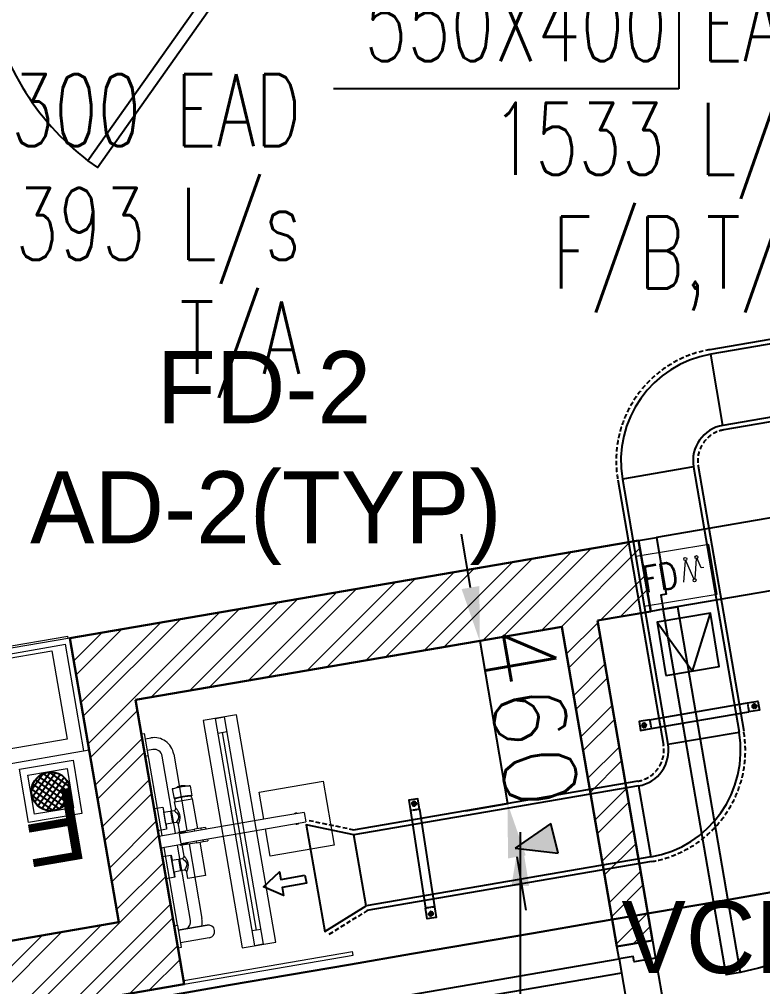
# Model space of a CAD drawing. Header units: millimetres. Extents: x -9226 to 166212, y -13 to 97274.
# Drawn here: x 34336 to 36397, y 21236 to 23919 of the extents above; entities that cross this region are included whole.
import ezdxf
from ezdxf.enums import TextEntityAlignment as Align

# ---------------------------------------------------------------- set-up
doc = ezdxf.new("R2010")
doc.units = ezdxf.units.MM
doc.set_wipeout_variables(frame=1)
for name, pattern in [('01-AT-PLA Floor Plans$0$DASHED', [19.05, 12.7, -6.35]), ('23491-GN-XR-PLOT LIMIT$0$DASHED', [0.75, 0.5, -0.25]), ('HIDDEN', [9.525, 6.35, -3.175])]:
    doc.linetypes.add(name, pattern=pattern)
doc.layers.get('0').update_dxf_attribs({"color": 8})
doc.layers.get('Defpoints').update_dxf_attribs({"color": 8})
for name, color, linetype in [('-FAD', 3, 'Continuous'), ('0-AC TEXT', 7, 'Continuous'), ('1.INS', 8, 'Continuous'), ('1.support 2', 7, 'Continuous'), ('23491-GN-XR-PLOT LIMIT$0$ARCADE', 8, 'Continuous'), ('23491-GN-XR-PLOT LIMIT$0$PODIUM', 8, 'Continuous'), ('23491-GN-XR-PLOT LIMIT$0$RETAIL', 8, 'Continuous'), ('23491-XR-AR-2ND FLOOR PLAN$0$NEC-DR-FIXTURES', 8, 'Continuous'), ('ETA-AC-SUPPORT', 25, 'Continuous'), ('FAD', 3, 'Continuous'), ('LETER LINE', 7, 'Continuous'), ('VCD SHE', 7, 'Continuous')]:
    doc.layers.add(name, color=color, linetype=linetype)
for name, color, linetype, lineweight in [('1.XREF', 8, 'Continuous', 9), ('23491-A-XR-MAIN CORE service rooms$0$Zone-6_30May22$0$TYP$0$2B+G+19+R Typical Floor$0$A-DOOR', 8, 'Continuous', 25), ('23491-XR-AR-2ND FLOOR PLAN$0$23491-XR-AR-TYP-FLOOR$0$A-FIXT-TOIT-PLAN', 8, 'Continuous', 5), ('23491-XR-AR-2ND FLOOR PLAN$0$23491-XR-AR-TYP-FLOOR$0$A-WALL-PATT', 8, 'Continuous', 5), ('23491-XR-AR-2ND FLOOR PLAN$0$23491-XR-AR-TYP-FLOOR$0$TYP$0$2B+G+19+R Typical Floor$0$A-DOOR', 8, 'Continuous', 25), ('23491-XR-AR-2ND FLOOR PLAN$0$23491-XR-AR-TYP-FLOOR$0$Zone-6_30May22$0$TYP$0$2B+G+19+R Typical Floor$0$A-DOOR', 8, 'Continuous', 25), ('23491-XR-AR-2ND FLOOR PLAN$0$A-ANNO-TEXT @ 100', 8, 'Continuous', 25), ('23491-XR-AR-2ND FLOOR PLAN$0$A-FIXT-TOIT-PLAN', 8, 'Continuous', 20), ('23491-XR-AR-2ND FLOOR PLAN$0$A-WALL', 8, 'Continuous', 30), ('23491-XR-AR-2ND FLOOR PLAN$0$A-WALL-CAVI', 8, 'Continuous', 15), ('23491-XR-AR-2ND FLOOR PLAN$0$A-WALL-PATT', 8, 'Continuous', 5), ('23491-XR-AR-2ND FLOOR PLAN$0$Q-SPCQ', 8, 'Continuous', 9), ('A-ANNO-DIMS', 8, 'Continuous', 9), ('HVAC-VOL-SPD-S01-M-01-0400 R-01$0$HVAC-VOL-SPD-S01-M-01-0400 R-01$0$000-VL-M-FD', 20, 'Continuous', 20)]:
    doc.layers.add(name, color=color, linetype=linetype, lineweight=lineweight)
doc.styles.add('23491-XR-AR-2ND FLOOR PLAN$0$SDC-TEXT_5_2', font='arial.ttf')
doc.styles.add('HVAC-VOL-SPD-S01-M-01-0400 R-01$0$HVAC-VOL-SPD-S01-M-01-0400 R-01$0$ROMANS', font='romans.shx', dxfattribs={"width": 0.75})
doc.styles.add('ROMANS', font='isocp.shx', dxfattribs={"width": 0.8})
doc.styles.add('ROMANS100', font='romans.shx', dxfattribs={"width": 0.7, "height": 100})
doc.styles.add('SDC-TEXT-ARB', font='sdc-arb.shx', dxfattribs={"height": 0.5})
doc.styles.get("Standard").update_dxf_attribs({"font": 'romans.shx', "height": 200})
doc.dimstyles.new('ISO-25', dxfattribs={"dimtxt": 200, "dimasz": 150, "dimexe": 1.25, "dimexo": 0.625, "dimgap": 1, "dimtad": 1, "dimtoh": 1, "dimdec": 0, "dimrnd": 5, "dimtxsty": 'Standard', "dimcen": 2.5, "dimclrd": 256, "dimclre": 256, "dimclrt": 7, "dimadec": 0, "dimazin": 0, "dimtfac": 1, "dimtdec": 0, "dimtix": 1, "dimtmove": 2, "dimatfit": 3, "dimfxl": 1, "dimarcsym": 1})
doc.dimstyles.new('JSE', dxfattribs={"dimtxt": 50, "dimasz": 150, "dimexe": 0.18, "dimexo": 0.0625, "dimgap": 50, "dimtad": 0, "dimdec": 0, "dimrnd": 5, "dimzin": 0, "dimdsep": 46, "dimtxsty": 'ROMANS', "dimcen": 0.09, "dimclrd": 7, "dimclre": 7, "dimclrt": 7, "dimadec": 0, "dimazin": 0, "dimtfac": 1, "dimtdec": 0, "dimtofl": 0, "dimtmove": 0, "dimatfit": 3, "dimfxl": 1, "dimtolj": 1, "dimtzin": 0, "dimarcsym": 1})

# ---------------------------------------------------------------- blocks, each defined once
blk = doc.blocks.new('*U535')
at = {"layer": '23491-XR-AR-2ND FLOOR PLAN$0$23491-XR-AR-TYP-FLOOR$0$Zone-6_30May22$0$TYP$0$2B+G+19+R Typical Floor$0$A-DOOR', "color": 8}
for p, q in [((1.065, 0), (0.035, 0)), ((1.05, -0.2), (0.05, -0.2))]:
    blk.add_line(p, q, dxfattribs=at)
blk.add_lwpolyline([(0.075, 0), (0.075, 1.0292), (0.035, 1.0292), (0.035, 0)], close=True, dxfattribs=at)
for points in [[(0.035, 0), (0, 0), (0, -0.2), (0.05, -0.2), (0.05, -0.04), (0.035, -0.04), (0.035, 0)], [(1.065, 0), (1.1, 0), (1.1, -0.2), (1.05, -0.2), (1.05, -0.04), (1.065, -0.04), (1.065, 0)]]:
    blk.add_lwpolyline(points, dxfattribs=at)
blk.add_arc((0.035, 0), 1.03, 0, 87.7744, dxfattribs=at)
blk = doc.blocks.new('*U197')
at = {"color": 8, "ltscale": 0.05}
blk.add_line((200, -145), (200, 145), dxfattribs=at)
at = {"color": 8}
for points in [[(0.1, -910), (200.1, -910), (200.1, 690), (0.1, 690)], [(271, 284), (262, 284), (262, 316), (271, 316), (271, 284)], [(200, -225), (205, -225), (205, -275), (200, -275)], [(205, -245), (214.6, -245), (214.6, -255), (205, -255)]]:
    blk.add_lwpolyline(points, close=True, dxfattribs=at)
for points in [[(263, 316), (263, 374.5)], [(270, 316), (270, 374.5)], [(210, 324.9), (200, 324.9)], [(200, 324.9), (200, 275.1)], [(210, 324.9), (210, 275.1)], [(210, 303.5), (262, 303.5)], [(210, 296.5), (262, 296.5)], [(210, 275.1), (200, 275.1)], [(263, 225.5), (263, 284)], [(270, 225.5), (270, 284)]]:
    blk.add_lwpolyline(points, dxfattribs=at)
blk.add_lwpolyline([(800, -85), (800, 85, 0.414214), (700, 185), (200, 185), (200, -185), (700, -185, 0.414214)], format="xyb", close=True, dxfattribs=at)
blk.add_lwpolyline([(300, -185, -0.414214), (275, -160), (275, 160, -0.414214), (300, 185)], format="xyb", dxfattribs=at)
at = {"color": 8, "ltscale": 0.2}
blk.add_lwpolyline([(750, -85), (750, 85, 0.414214), (700, 135), (375, 135, 0.414214), (350, 110), (350, -110, 0.414214), (375, -135), (700, -135, 0.414214)], format="xyb", close=True, dxfattribs=at)
blk.add_circle((425, 0), 50, dxfattribs=at)
at = {"color": 8}
blk.add_circle((229.7, -250), 15.1, dxfattribs=at)
for centre, start, end in [((266.5, 374.5), 0, 180), ((266.5, 225.5), 180, 0)]:
    blk.add_arc(centre, 3.5, start, end, dxfattribs=at)
blk = doc.blocks.new('*U210')
at = {"layer": '23491-XR-AR-2ND FLOOR PLAN$0$23491-XR-AR-TYP-FLOOR$0$TYP$0$2B+G+19+R Typical Floor$0$A-DOOR', "color": 8}
for p, q in [((0.765, 0), (0.035, 0)), ((0.75, -0.1), (0.05, -0.1))]:
    blk.add_line(p, q, dxfattribs=at)
blk.add_lwpolyline([(0.725, 0), (0.725, 0.7289), (0.765, 0.7289), (0.765, 0)], close=True, dxfattribs=at)
for points in [[(0.035, 0), (0, 0), (0, -0.1), (0.05, -0.1), (0.05, -0.04), (0.035, -0.04), (0.035, 0)], [(0.765, 0), (0.8, 0), (0.8, -0.1), (0.75, -0.1), (0.75, -0.04), (0.765, -0.04), (0.765, 0)]]:
    blk.add_lwpolyline(points, dxfattribs=at)
blk.add_arc((0.765, 0), 0.73, 93.1411, 180, dxfattribs=at)
blk = doc.blocks.new('23491-XR-AR-2ND FLOOR PLAN$0$FHC')
at = {"layer": '23491-XR-AR-2ND FLOOR PLAN$0$A-WALL-PATT', "color": 8}
blk.add_line((45766.1, -732865.5, 0), (45766.1, -733700.5, 0), dxfattribs=at)
at = {"layer": '23491-XR-AR-2ND FLOOR PLAN$0$Q-SPCQ', "color": 8}
for p, q in [((45781.1, -733715.5, 0), (45781.1, -732850.5, 0)), ((45466.1, -732865.5, 0), (45781.1, -732865.5, 0)), ((45466.1, -732865.5, 0), (45466.1, -733715.5, 0)), ((45781.1, -732865.5, 0), (45787.8, -732865.5, 0)), ((45787.8, -732865.5, 0), (45787.8, -733710.5, 0)), ((45506.1, -733660.5, 0), (45506.1, -732905.5, 0)), ((45506.1, -732905.5, 0), (45754.9, -732905.5, 0)), ((45754.9, -732905.5, 0), (45754.9, -733660.5, 0)), ((45794.5, -732949.5, 0), (45787.8, -732949.5, 0)), ((45794.5, -732949.5, 0), (45787.8, -732949.5, 0)), ((45794.5, -732949.5, 0), (45794.5, -732951.1, 0)), ((45794.5, -732951.1, 0), (45794.5, -732949.5, 0)), ((45794.5, -732949.5, 0), (45794.5, -733039.5, 0)), ((45794.5, -732951.1, 0), (45794.5, -732949.5, 0)), ((45536.1, -733450.5, 0), (45536.1, -733015.5, 0)), ((45548.6, -733015.5, 0), (45548.6, -733450.5, 0)), ((45646.1, -733015.5, 0), (45658.6, -733015.5, 0)), ((45646.1, -733450.5, 0), (45646.1, -733015.5, 0)), ((45658.6, -733015.5, 0), (45658.6, -733450.5, 0)), ((45787.8, -733039.5, 0), (45794.5, -733039.5, 0)), ((45787.8, -733039.5, 0), (45794.5, -733039.5, 0)), ((45794.5, -733038, 0), (45794.5, -733039.5, 0)), ((45794.5, -733039.5, 0), (45794.5, -733038, 0)), ((45794.5, -733039.5, 0), (45794.5, -733038, 0)), ((45508.3, -733092.5, 0), (45548.3, -733092.5, 0)), ((45508.3, -733402.5, 0), (45508.3, -733092.5, 0)), ((45547.3, -733076.2, 0), (45572.3, -733076.2, 0)), ((45547.3, -733421.2, 0), (45547.3, -733076.2, 0)), ((45548.3, -733092.5, 0), (45548.3, -733402.5, 0)), ((45566.4, -733092.5, 0), (45591.4, -733092.5, 0)), ((45566.4, -733402.5, 0), (45566.4, -733092.5, 0)), ((45572.3, -733076.2, 0), (45572.3, -733421.2, 0)), ((45589.7, -733076.2, 0), (45613, -733076.2, 0)), ((45589.7, -733422.5, 0), (45589.7, -733076.2, 0)), ((45591.4, -733092.5, 0), (45591.4, -733402.5, 0)), ((45613, -733076.2, 0), (45613, -733422.5, 0)), ((45613, -733092.5, 0), (45626.1, -733092.5, 0)), ((45613, -733402.5, 0), (45613, -733092.5, 0)), ((45626.1, -733092.5, 0), (45626.1, -733402.5, 0)), ((45619.2, -733110.1, 0), (45646.1, -733110.1, 0)), ((45619.2, -733409, 0), (45619.2, -733110.1, 0)), ((45646.1, -733110.1, 0), (45646.1, -733409, 0)), ((45754.9, -733660.5, 0), (45506.1, -733660.5, 0)), ((45466.1, -733700.5, 0), (45766.1, -733700.5, 0)), ((45466.1, -733715.5, 0), (45781.1, -733715.5, 0)), ((45466.1, -733715.5, 0), (45781.1, -733715.5, 0)), ((45781.1, -733710.5, 0), (45787.8, -733710.5, 0))]:
    blk.add_line(p, q, dxfattribs=at)
at = {"layer": '23491-XR-AR-2ND FLOOR PLAN$0$A-ANNO-TEXT @ 100', "color": 8, "style": '23491-XR-AR-2ND FLOOR PLAN$0$SDC-TEXT_5_2'}
blk.add_text('F.H.C', height=200, rotation=90, dxfattribs=at).set_placement((45371.7, -733669.4, 0))
blk = doc.blocks.new('23491-XR-AR-2ND FLOOR PLAN$0$23261-XR-AR-TO-A-FF$0$AAA')
at = {"color": 8, "linetype": 'ByBlock'}
for p, q in [((19517.5, 6924.5), (19697.5, 6924.5)), ((19517.5, 6744.5), (19517.5, 6924.5)), ((19697.5, 6924.5), (19697.5, 6744.5)), ((19594, 6858.6), (19594, 6777.6)), ((19594, 6858.6), (19621, 6858.6)), ((19621, 6777.6), (19621, 6858.6)), ((19594, 6777.6), (19594, 6507.6)), ((19621, 6507.6), (19621, 6777.6)), ((19594, 6744.5), (19517.5, 6744.5)), ((19697.5, 6744.5), (19621, 6744.5)), ((19588.6, 6581.5), (19588.6, 6568.4)), ((19588.6, 6581.5), (19594, 6581.5)), ((19621, 6581.5), (19626.4, 6581.5)), ((19626.4, 6568.4), (19626.4, 6581.5)), ((19588.6, 6568.4), (19588.6, 6550.4)), ((19588.6, 6568.4), (19594, 6568.4)), ((19594, 6550.4), (19588.6, 6550.4)), ((19588.6, 6504), (19588.6, 6550.4)), ((19621, 6568.4), (19626.4, 6568.4)), ((19626.4, 6550.4), (19621, 6550.4)), ((19626.4, 6550.4), (19626.4, 6568.4)), ((19626.4, 6550.4), (19626.4, 6504)), ((19373.4, 6529.2), (19588.6, 6529.2)), ((19594, 6524.8), (19590.4, 6524.8)), ((19590.4, 6450), (19590.4, 6524.8)), ((19624.6, 6524.8), (19621, 6524.8)), ((19624.6, 6524.8), (19624.6, 6450)), ((19626.4, 6529.2), (19836, 6529.2)), ((19856.5, 6459), (19856.5, 6540)), ((19856.5, 6540), (19856.5, 6459)), ((19892.7, 6540), (19892.7, 6459)), ((19892.7, 6540), (19892.7, 6459)), ((19590.4, 6496.8), (19373.4, 6496.8)), ((19588.6, 6509.4), (19564.1, 6509.4)), ((19567, 6509.4), (19566.4, 6509.4)), ((19621, 6507.6), (19594, 6507.6)), ((19836, 6496.8), (19624.6, 6496.8)), ((19318.5, 6459), (19318.5, 6474.3)), ((19350.9, 6474.3), (19350.9, 6459)), ((19648, 6450), (19648.2, 6474.2)), ((19303.2, 6450), (19303.2, 6459)), ((19590.4, 6459), (19303.2, 6459)), ((19366.2, 6459), (19366.2, 6450)), ((19590.4, 6450), (19624.6, 6450)), ((19843.2, 6459), (19624.6, 6459)), ((19843.2, 6450), (19843.2, 6459)), ((19843.2, 6459), (19856.5, 6459)), ((19843.2, 6450), (19843.2, 6459)), ((19843.2, 6459), (19906.2, 6459)), ((19906.2, 6450), (19843.2, 6450)), ((19906.2, 6450), (19843.2, 6450)), ((19892.7, 6459), (19906.2, 6459)), ((19906.2, 6459), (19906.2, 6450)), ((19906.2, 6459), (19906.2, 6450))]:
    blk.add_line(p, q, dxfattribs=at)
at = {"color": 8, "linetype": 'ByBlock', "flags": 128}
for points in [[(19466.3, 6544.5), (19466.3, 6544.5), (19466.3, 6545), (19467.9, 6557.1), (19468, 6558.5), (19468.1, 6559.4), (19496, 6559.4)], [(19504, 6558.7), (19502.6, 6558.5), (19501.3, 6558.2), (19499.9, 6557.9), (19498.6, 6557.5), (19497.3, 6557), (19496.1, 6556.6), (19496, 6556.5), (19496, 6559.4), (19495, 6556), (19494.3, 6546.8), (19494, 6534.2), (19494.3, 6521.6), (19495, 6512.3), (19496, 6509)], [(19527.8, 6503.6), (19527.6, 6505.1), (19527, 6506.5), (19526.1, 6507.7), (19524.9, 6508.6), (19522.6, 6509.4), (19522, 6509.4), (19504, 6509.4), (19504, 6558.9), (19588.6, 6558.9)], [(19626.4, 6558.9), (19720, 6558.9), (19720, 6509.4), (19702, 6509.4), (19701.3, 6509.4), (19699, 6508.6), (19697.8, 6507.7), (19696.9, 6506.5), (19696.3, 6505.1), (19696.1, 6503.6)], [(19466.5, 6545.7), (19465.5, 6545.6), (19464.5, 6545.5)], [(19464.5, 6522.8), (19465.5, 6522.7), (19466.5, 6522.6)], [(19466.3, 6523.8), (19466.3, 6523.7), (19466.4, 6522.8), (19466.7, 6520.3), (19467.4, 6515), (19467.8, 6511.5), (19468, 6510.1), (19468.1, 6509), (19468.1, 6509), (19496, 6509), (19496, 6511.8), (19497.2, 6511.3), (19498.5, 6510.9), (19499.8, 6510.5), (19501.2, 6510.2), (19502.5, 6509.9), (19503.9, 6509.7), (19504, 6509.6)], [(19513, 6450), (19513.2, 6474.2), (19527.7, 6475.2), (19527.9, 6503.7), (19528.9, 6504.7), (19531.9, 6507.3), (19536, 6510.5), (19541.4, 6513), (19547.5, 6513), (19552.9, 6510.5), (19557.1, 6507.3), (19560, 6504.7), (19561.1, 6503.6), (19561.3, 6475.2), (19561.4, 6475.2), (19575.7, 6474.2), (19576, 6450)], [(19565.4, 6509.2), (19564, 6508.6), (19562.8, 6507.7), (19561.9, 6506.5), (19561.3, 6505.1), (19561.1, 6503.6)], [(19662.8, 6503.6), (19662.6, 6505.1), (19662, 6506.5), (19661.1, 6507.7), (19659.9, 6508.6), (19657.6, 6509.4), (19657, 6509.4), (19626.4, 6509.4)], [(19710.7, 6474.2), (19648.2, 6474.2), (19648.3, 6474.3), (19662.7, 6475.2), (19662.9, 6503.7), (19663.9, 6504.7), (19666.9, 6507.3), (19671, 6510.5), (19676.4, 6513), (19682.5, 6513), (19687.9, 6510.5), (19692.1, 6507.3), (19695, 6504.7), (19696.1, 6503.6), (19696.1, 6493.2), (19696.3, 6475.2), (19696.4, 6475.2), (19710.7, 6474.2), (19711, 6450)], [(19513.3, 6474.3), (19513.2, 6474.2), (19575.7, 6474.2)], [(19527.8, 6493.2), (19544.5, 6493.2), (19561.1, 6493.2)], [(19561, 6475.2), (19544.5, 6475.2), (19527.9, 6475.2)], [(19696.3, 6475.2), (19679.5, 6475.2), (19662.7, 6475.2)], [(19662.8, 6493.2), (19679.5, 6493.2), (19696.1, 6493.2)]]:
    blk.add_lwpolyline(points, dxfattribs=at)
at = {"color": 8, "linetype": 'ByBlock'}
for centre, radius, start, end in [((19607.5, 6834.5), 15.1, 163.2751, 180), ((19607.5, 6834.5), 15.1, 180, 196.7249), ((19607.5, 6834.5), 15.1, 0, 16.7249), ((19607.5, 6834.5), 15.1, 343.2751, 0), ((19874.6, 6540), 18.1, 360, 180), ((19874.6, 6540), 18.1, 360, 180), ((19373.4, 6474.3), 54.9, 90, 180), ((19836, 6474.3), 54.9, 67.793, 90), ((19373.4, 6474.3), 22.5, 90, 180), ((19836, 6474.3), 22.5, 22.7572, 90)]:
    blk.add_arc(centre, radius, start, end, dxfattribs=at)
at = {"color": 8, "linetype": 'ByBlock', "extrusion": (0, 0, -1)}
for start_param, end_param in [(4.712389, 4.717081), (4.707697, 4.712389)]:
    blk.add_ellipse((19515.6, 6534.2), major_axis=(0, 52.4), ratio=0.998719, start_param=start_param, end_param=end_param, dxfattribs=at)
at = {"color": 8, "linetype": 'ByBlock'}
for points, knots in [([(19468.1, 6559.4), (19468, 6558.3), (19467.8, 6556.2), (19467.4, 6552), (19466.9, 6544.7), (19466.7, 6538.4), (19466.7, 6534.2)], [0, 0, 0, 0, 0.125, 0.25, 0.5, 1, 1, 1, 1]), ([(19496, 6511.8), (19495.7, 6512), (19495.4, 6513.2), (19495, 6516.2), (19494.8, 6518.3), (19494.7, 6520.1), (19494.6, 6522), (19494.5, 6524.7), (19494.4, 6528.5), (19494.3, 6532.4), (19494.3, 6535.6), (19494.3, 6538.4), (19494.4, 6541.6), (19494.5, 6545.1), (19494.7, 6548.3), (19494.9, 6551), (19495.1, 6553.3), (19495.5, 6555.6), (19495.8, 6556.4), (19496, 6556.5)], [-1, -1, -1, -1, -0.861111, -0.791667, -0.756944, -0.722222, -0.6875, -0.652778, -0.583333, -0.513889, -0.479167, -0.444444, -0.388889, -0.333333, -0.277778, -0.222222, -0.166667, -0.111111, 0, 0, 0, 0]), ([(19466.4, 6545.2), (19466.2, 6544.4), (19465.9, 6542.7), (19465.5, 6540), (19465.3, 6537.1), (19465.2, 6535.1), (19465.2, 6534.2)], [0.0424045, 0.0424045, 0.0424045, 0.0424045, 0.25, 0.5, 0.75, 1, 1, 1, 1]), ([(19465.2, 6534.2), (19465.2, 6533.2), (19465.3, 6531.3), (19465.5, 6528.4), (19465.9, 6525.6), (19466.2, 6523.9), (19466.4, 6523.1)], [0, 0, 0, 0, 0.25, 0.5, 0.75, 0.9575954, 0.9575954, 0.9575954, 0.9575954]), ([(19534.1, 6515.4), (19533.3, 6515.1), (19531.5, 6514.3), (19528.8, 6513.1), (19526.7, 6512.1), (19524.8, 6511), (19523.4, 6510.3), (19522.5, 6509.8), (19521.9, 6509.5), (19521.9, 6509.4), (19522, 6509.4)], [0.6680269, 0.6680269, 0.6680269, 0.6680269, 0.7083333, 0.75, 0.7916667, 0.8333333, 0.875, 0.9166667, 0.9583333, 0.9999877, 0.9999877, 0.9999877, 0.9999877]), ([(19554.7, 6515.4), (19554.1, 6515.6), (19553, 6516), (19550.6, 6516.7), (19547.7, 6517.3), (19544.5, 6517.5), (19541.2, 6517.3), (19538.3, 6516.7), (19536, 6516), (19534.8, 6515.6), (19534.2, 6515.4)], [0.3333333, 0.3333333, 0.3333333, 0.3333333, 0.3611111, 0.3888889, 0.4444444, 0.5, 0.5555556, 0.6111111, 0.6388889, 0.6666667, 0.6666667, 0.6666667, 0.6666667]), ([(19567, 6509.4), (19567, 6509.4), (19566.9, 6509.5), (19566.4, 6509.8), (19565.8, 6510.1), (19565, 6510.5), (19564, 6511.1), (19562.9, 6511.7), (19561.5, 6512.4), (19560, 6513.2), (19558.3, 6513.9), (19556.5, 6514.7), (19555.4, 6515.2), (19554.8, 6515.4)], [0.0000145, 0.0000145, 0.0000145, 0.0000145, 0.0555556, 0.0833333, 0.1111111, 0.1388889, 0.1666667, 0.1944444, 0.2222222, 0.25, 0.2777778, 0.3055556, 0.3311596, 0.3311596, 0.3311596, 0.3311596]), ([(19669.1, 6515.4), (19668.3, 6515.1), (19666.5, 6514.3), (19663.8, 6513.1), (19661.7, 6512.1), (19659.8, 6511), (19658.4, 6510.3), (19657.5, 6509.8), (19656.9, 6509.5), (19656.9, 6509.4), (19657, 6509.4)], [0.6680252, 0.6680252, 0.6680252, 0.6680252, 0.7083333, 0.75, 0.7916667, 0.8333333, 0.875, 0.9166667, 0.9583333, 0.9999855, 0.9999855, 0.9999855, 0.9999855]), ([(19689.7, 6515.4), (19689.1, 6515.6), (19688, 6516), (19685.6, 6516.7), (19682.7, 6517.3), (19679.5, 6517.5), (19676.2, 6517.3), (19673.3, 6516.7), (19671, 6516), (19669.8, 6515.6), (19669.2, 6515.4)], [0.3333333, 0.3333333, 0.3333333, 0.3333333, 0.3611111, 0.3888889, 0.4444444, 0.5, 0.5555556, 0.6111111, 0.6388889, 0.6666667, 0.6666667, 0.6666667, 0.6666667]), ([(19702, 6509.4), (19702, 6509.4), (19701.9, 6509.5), (19701.4, 6509.8), (19700.8, 6510.1), (19700, 6510.5), (19699, 6511.1), (19697.9, 6511.7), (19696.5, 6512.4), (19695, 6513.2), (19693.3, 6513.9), (19691.5, 6514.7), (19690.4, 6515.2), (19689.8, 6515.4)], [0.0000123, 0.0000123, 0.0000123, 0.0000123, 0.0555556, 0.0833333, 0.1111111, 0.1388889, 0.1666667, 0.1944444, 0.2222222, 0.25, 0.2777778, 0.3055556, 0.3311561, 0.3311561, 0.3311561, 0.3311561])]:
    blk.add_open_spline(points, degree=3, knots=knots, dxfattribs=at)
for points in [[(19463.3, 6534.4), (19463.3, 6535.3), (19463.4, 6537.2), (19463.6, 6540), (19464, 6542.8), (19464.3, 6544.6), (19464.5, 6545.5)], [(19464.5, 6522.8), (19464.3, 6523.7), (19464, 6525.6), (19463.6, 6528.3), (19463.4, 6531.1), (19463.3, 6533), (19463.3, 6533.9)], [(19465.7, 6527.2), (19465.7, 6527.4), (19465.7, 6527.6), (19465.7, 6527.8)], [(19466.7, 6534.2), (19466.7, 6530), (19466.9, 6521.5), (19467.7, 6513.2), (19468.1, 6509)]]:
    blk.add_open_spline(points, degree=3, dxfattribs=at)
blk = doc.blocks.new('23491-XR-AR-2ND FLOOR PLAN$0$23261-XR-AR-TO-A-FF$0$Slim Fr Drain Vitra')
at = {"color": 8}
for p, q in [((42, -12), (42, 12)), ((42, 0), (598, 0)), ((598, -12), (598, 12))]:
    blk.add_line(p, q, dxfattribs=at)
for points in [[(0, -47), (640, -47), (640, 47), (0, 47)], [(0, 12), (640, 12), (640, -12), (0, -12)]]:
    blk.add_lwpolyline(points, close=True, dxfattribs=at)
blk = doc.blocks.new('*U226')
at = {"layer": '23491-A-XR-MAIN CORE service rooms$0$Zone-6_30May22$0$TYP$0$2B+G+19+R Typical Floor$0$A-DOOR', "color": 8}
for p, q in [((0.965, 0), (0.035, 0)), ((0.95, -0.5), (0.05, -0.5))]:
    blk.add_line(p, q, dxfattribs=at)
blk.add_lwpolyline([(0.0633, -0.0283), (0.7203, 0.6287), (0.692, 0.657), (0.035, 0)], close=True, dxfattribs=at)
for points in [[(0.035, 0), (0, 0), (0, -0.5), (0.05, -0.5), (0.05, -0.04), (0.035, -0.04), (0.035, 0)], [(0.965, 0), (1, 0), (1, -0.5), (0.95, -0.5), (0.95, -0.04), (0.965, -0.04), (0.965, 0)]]:
    blk.add_lwpolyline(points, dxfattribs=at)
blk.add_arc((0.035, 0), 0.93, 360, 42.5349, dxfattribs=at)
at = {"color": 8}
blk.add_wipeout([(1, -0.5), (0, -0.5), (0, 0), (1, 0)], dxfattribs=at)
blk = doc.blocks.new('23491-A-XR-MAIN CORE service rooms')
at = {"layer": '23491-A-XR-MAIN CORE service rooms$0$Zone-6_30May22$0$TYP$0$2B+G+19+R Typical Floor$0$A-DOOR', "color": 8, "extrusion": (-0.001862, -0.000321697, 0.999998), "xscale": 799.999999813736, "yscale": 799.999999813736, "zscale": 799.999999813736, "rotation": 189.7501343282789}
blk.add_blockref('*U226', (35009.4, 24120.1, -72.9), dxfattribs=at)
blk = doc.blocks.new('23491-GN-XR-PLOT LIMIT')
at = {"layer": '23491-GN-XR-PLOT LIMIT$0$ARCADE', "color": 8}
blk.add_lwpolyline([(48271.7, 23525.6, 0.000496), (5000, 16088.4), (5000, 11014.2, -0.000526), (50902.2, 18902.5), (55000, 23715.1), (55000, 82243.6), (50763.6, 86480), (9264.6, 86480), (5000, 82215.4), (5000, 81480), (48692.6, 81480), (50500, 80172.6), (50500, 25555.4)], format="xyb", close=True, dxfattribs=at)
at = {"layer": '23491-GN-XR-PLOT LIMIT$0$PODIUM', "color": 8, "linetype": '23491-GN-XR-PLOT LIMIT$0$DASHED', "ltscale": 15, "flags": 128}
blk.add_lwpolyline([(5000, 82215.4), (5000, 11014.2, -0.000526), (50902.2, 18902.5), (55000, 23715.1), (55000, 82243.6), (50763.6, 86480), (9264.6, 86480)], format="xyb", close=True, dxfattribs=at)
blk.add_lwpolyline([(5000, 82215.4), (5000, 11014.2, -0.000526), (50902.2, 18902.5), (55000, 23715.1), (55000, 82243.6), (50763.6, 86480), (9264.6, 86480)], format="xyb", close=True, dxfattribs=at)
at = {"layer": '23491-GN-XR-PLOT LIMIT$0$RETAIL', "color": 8}
blk.add_lwpolyline([(48271.7, 23525.6), (50500, 25555.4), (50500, 80172.6), (48692.6, 81480), (5000, 81480), (5000, 71480), (40000, 71480), (40000, 32256.2, 0.000401), (5000, 26236.7), (5000, 16088.4, -0.000496)], format="xyb", close=True, dxfattribs=at)
blk = doc.blocks.new('23491-XR-AR-2ND FLOOR PLAN$0$A$C9ddd01cc')
at = {"layer": '23491-XR-AR-2ND FLOOR PLAN$0$NEC-DR-FIXTURES', "linetype": 'ByBlock'}
h = blk.add_hatch(dxfattribs=at)
h.set_pattern_fill('_USER', color=8, scale=17.945026, angle=163.5932, style=0, double=1, pattern_type=0)
h.set_pattern_definition([(45, (-596980.314, -23271.093), (-12.6890497, 12.6890497), []), (135, (-596980.314, -23271.093), (-12.6890497, -12.6890497), [])])
h.paths.add_polyline_path([(100, 171.8, 1), (100, 28.2, 1)])
at = {"layer": '23491-XR-AR-2ND FLOOR PLAN$0$NEC-DR-FIXTURES', "color": 8, "lineweight": 0, "ltscale": 0.5}
for points in [[(0, 0), (0, 200), (200, 200), (200, 0)], [(173.3, 173.3), (173.3, 26.7), (26.7, 26.7), (26.7, 173.3)]]:
    blk.add_lwpolyline(points, close=True, dxfattribs=at)
at = {"layer": '23491-XR-AR-2ND FLOOR PLAN$0$NEC-DR-FIXTURES', "color": 8, "linetype": 'ByBlock'}
blk.add_circle((100, 100), 71.8, dxfattribs=at)
blk = doc.blocks.new('23491-XR-AR-2ND FLOOR PLAN')
at = {"layer": '23491-XR-AR-2ND FLOOR PLAN$0$23491-XR-AR-TYP-FLOOR$0$A-WALL-PATT'}
h = blk.add_hatch(dxfattribs=at)
h.set_pattern_fill('ANSI32', color=8, scale=10)
h.set_pattern_definition([(45, (-10881.56, 822979.86), (-67.351921, 67.351921), []), (45, (-10836.66, 822979.86), (-67.351921, 67.351921), [])])
h.paths.add_polyline_path([(30779.8, 16849.4), (31165.8, 14604.1), (31252.1, 14691.4), (30878.3, 16866.4)])
h.paths.add_polyline_path([(34704.5, 17043.2), (34901.7, 17076.6), (34498.8, 19416.3), (36272.8, 19721.2), (36374.4, 19129.8), (36473, 19146.8), (36227.4, 20575.8), (36128.8, 20558.9), (36247.4, 19869.2), (34473.4, 19564.4), (34202.4, 21141), (34793.8, 21242.7), (34658.3, 22031.1), (35840.9, 22234.3), (35993.4, 21347.3), (36091.9, 21364.3), (35939.5, 22251.3), (36087.3, 22276.7), (36053.5, 22473.8), (34476.6, 22202.8), (34612, 21414.4), (33774.3, 21270.4), (33655.8, 21960.3), (33557.2, 21943.4), (33684.2, 21204.2), (30629, 20679.2), (30502, 21418.4), (33655.8, 21960.3), (33638.8, 22058.9), (30485.1, 21516.9), (29893.7, 21415.3), (29927.6, 21218.2), (30026.2, 21235.1), (30034.6, 21185.9), (30133.2, 21202.8), (30124.7, 21252.1), (30420.4, 21302.9), (30564.3, 20465.2), (30268.7, 20414.3), (30133.2, 21202.8), (30034.6, 21185.9), (30317.7, 19538.3), (30416.3, 19555.2), (30268.7, 20414.3), (30285.6, 20315.8), (30581.3, 20366.6), (30679.9, 20383.5), (30645.9, 20580.6), (31877.9, 20792.3), (32216.6, 18821.2), (31428.2, 18685.7), (31529.8, 18094.4), (30692.1, 17950.5), (30582, 18591.1), (30551.8, 18766.8), (30453.2, 18749.8), (30627.4, 17736.4), (30725.9, 17753.4), (30709, 17851.9), (31645.3, 18012.8), (31543.7, 18604.1), (32479.9, 18765), (32581.5, 18173.7), (32581.5, 18173.7), (32778.7, 18207.5), (32761.7, 18306.1), (32663.2, 18289.2), (32561.5, 18880.5), (32364.4, 18846.6), (32025.7, 20817.7), (33405.5, 21054.8), (33405.5, 21054.8), (33996.9, 21156.4), (34335.5, 19185.3), (33547.1, 19049.9), (33648.7, 18458.5), (33550.2, 18441.6), (33567.1, 18343), (33764.2, 18376.9), (33662.6, 18968.2), (34352.5, 19086.8)])
at = {"layer": '23491-XR-AR-2ND FLOOR PLAN$0$23491-XR-AR-TYP-FLOOR$0$A-WALL-PATT', "color": 8}
blk.add_line((34476.6, 22202.8), (33589.6, 22050.4), dxfattribs=at)
at = {"layer": '23491-XR-AR-2ND FLOOR PLAN$0$A-FIXT-TOIT-PLAN', "color": 8}
for p, q in [((34792.1, 21252.5), (35260.2, 21333)), ((34793.8, 21242.7), (35261.9, 21323.1)), ((35261.9, 21323.1, 0), (35260.2, 21333, 0))]:
    blk.add_line(p, q, dxfattribs=at)
at = {"layer": '23491-XR-AR-2ND FLOOR PLAN$0$A-WALL', "color": 8}
for p, q in [((36053.5, 22473.8, 0), (34476.6, 22202.8, 0)), ((36087.3, 22276.7, 0), (36053.5, 22473.8, 0)), ((35939.5, 22251.3, 0), (36087.3, 22276.7, 0)), ((36091.9, 21364.3, 0), (35939.5, 22251.3, 0)), ((34658.3, 22031.1, 0), (35840.9, 22234.3, 0)), ((35840.9, 22234.3, 0), (35993.4, 21347.3, 0)), ((34476.6, 22202.8, 0), (34612, 21414.4, 0)), ((34793.8, 21242.7, 0), (34658.3, 22031.1, 0)), ((34612, 21414.4, 0), (33774.3, 21270.4, 0)), ((35993.4, 21347.3, 0), (36091.9, 21364.3, 0)), ((34202.4, 21141, 0), (34793.8, 21242.7, 0))]:
    blk.add_line(p, q, dxfattribs=at)
at = {"layer": '23491-XR-AR-2ND FLOOR PLAN$0$23491-XR-AR-TYP-FLOOR$0$A-FIXT-TOIT-PLAN', "color": 8, "extrusion": (-2.83166e-07, -4.86581e-08, -1), "xscale": -1, "zscale": -1, "rotation": 350.2485670208109}
blk.add_blockref('*U197', (-34319.1, 20461, 0), dxfattribs=at)
at = {"layer": '23491-XR-AR-2ND FLOOR PLAN$0$23491-XR-AR-TYP-FLOOR$0$TYP$0$2B+G+19+R Typical Floor$0$A-DOOR', "color": 8, "extrusion": (-9.47577e-15, -1.62828e-15, -1), "xscale": -999.9999999999994, "yscale": 999.9999999999993, "zscale": -999.9999999999994, "rotation": 260.2497282382111}
blk.add_blockref('*U210', (-36128.8, 20558.9, 0), dxfattribs=at)
at = {"layer": '23491-XR-AR-2ND FLOOR PLAN$0$23491-XR-AR-TYP-FLOOR$0$Zone-6_30May22$0$TYP$0$2B+G+19+R Typical Floor$0$A-DOOR', "color": 8, "xscale": -999.9999999999936, "yscale": 999.9999999999936, "zscale": 999.9999999999973, "rotation": 189.7502717617888}
blk.add_blockref('*U535', (36087.3, 22276.7), dxfattribs=at)
at = {"layer": '23491-XR-AR-2ND FLOOR PLAN$0$A-FIXT-TOIT-PLAN', "color": 8}
for name, p, rotation in [('23491-XR-AR-2ND FLOOR PLAN$0$23261-XR-AR-TO-A-FF$0$AAA', (25048.5, 39868.7, 0), 279.7506238482094), ('23491-XR-AR-2ND FLOOR PLAN$0$23261-XR-AR-TO-A-FF$0$Slim Fr Drain Vitra', (35000.9, 21351.2, 0), 99.7506238482092)]:
    blk.add_blockref(name, p, dxfattribs=dict(at, rotation=rotation))
at = {"layer": '23491-XR-AR-2ND FLOOR PLAN$0$A-WALL-CAVI', "color": 8}
blk.add_blockref('23491-A-XR-MAIN CORE service rooms', (0, 0), dxfattribs=at)
at = {"layer": '23491-XR-AR-2ND FLOOR PLAN$0$A-WALL-CAVI', "color": 8, "rotation": 99.7502717546839}
blk.add_blockref('23491-XR-AR-2ND FLOOR PLAN$0$FHC', (-680887.4, -147174.8, 0), dxfattribs=at)
at = {"layer": '23491-XR-AR-2ND FLOOR PLAN$0$NEC-DR-FIXTURES', "color": 8, "xscale": 0.7499999999999933, "yscale": 0.7499999999999933, "zscale": 0.7499999999999933, "rotation": 99.50458819291798}
blk.add_blockref('23491-XR-AR-2ND FLOOR PLAN$0$A$C9ddd01cc', (34510, 21715.8, 0), dxfattribs=at)
at = {"layer": '23491-XR-AR-2ND FLOOR PLAN$0$A-WALL-CAVI', "color": 8}
blk.add_blockref('23491-GN-XR-PLOT LIMIT', (0, 0), dxfattribs=at)
blk = doc.blocks.new('XREF')
at = {"layer": 'A-ANNO-DIMS', "color": 8}
blk.add_blockref('23491-XR-AR-2ND FLOOR PLAN', (0, 0), dxfattribs=at)
blk = doc.blocks.new('t')
at = {"layer": 'ETA-AC-SUPPORT', "color": 7, "linetype": 'HIDDEN', "ltscale": 0.3, "extrusion": (2.40653e-07, 5.25136e-08, 1)}
for p, q in [((4429.3, -9484.4, 0), (4379.3, -9484.4, 0)), ((4392.9, -9513, 0), (4404.3, -9506.4, 0)), ((4392.9, -9526.2, 0), (4392.9, -9513, 0)), ((4392.9, -9526.2, 0), (4404.3, -9532.9, 0)), ((4415.8, -9513, 0), (4404.3, -9506.4, 0)), ((4415.8, -9526.2, 0), (4404.3, -9532.9, 0)), ((4415.8, -9526.2, 0), (4415.8, -9513, 0))]:
    blk.add_line(p, q, dxfattribs=at)
at = {"layer": 'ETA-AC-SUPPORT', "color": 7, "linetype": 'Continuous', "ltscale": 0.3, "extrusion": (2.40653e-07, 5.25136e-08, 1), "elevation": 0}
blk.add_lwpolyline([(4429.3, -9484.4), (4429.3, -9543.9), (4379.3, -9543.9), (4379.3, -9484.4)], dxfattribs=at)
at = {"layer": 'ETA-AC-SUPPORT', "color": 7, "linetype": 'HIDDEN', "ltscale": 0.3, "extrusion": (2.40653e-07, 5.25136e-08, 1)}
for radius in [11.5, 6]:
    blk.add_circle((4404.3, -9519.6, 0), radius, dxfattribs=at)
blk = doc.blocks.new('*U300')
at = {"layer": 'ETA-AC-SUPPORT', "color": 7, "linetype": 'Continuous', "ltscale": 0.3, "extrusion": (2.40653e-07, 5.25136e-08, 1)}
for p, q in [((4404.3, -9240.8, 0), (4404.3, -9514.1, 0)), ((4429.3, -9240.8, 0), (4429.3, -9514.1, 0))]:
    blk.add_line(p, q, dxfattribs=at)
at = {"color": 7, "linetype": 'Continuous', "xscale": -0.5, "yscale": 0.5, "zscale": 0.5, "rotation": 180}
blk.add_blockref('t', (2214.7, -13983, 0), dxfattribs=at)
at = {"color": 7, "linetype": 'Continuous', "xscale": 0.5, "yscale": 0.5, "zscale": 0.5}
blk.add_blockref('t', (2214.7, -4771.9, 0), dxfattribs=at)
blk = doc.blocks.new('*U291')
at = {"layer": 'HVAC-VOL-SPD-S01-M-01-0400 R-01$0$HVAC-VOL-SPD-S01-M-01-0400 R-01$0$000-VL-M-FD'}
for p, q in [((228, 106.6), (213.4, 48.1)), ((243.7, 52.1), (230.1, 106.6)), ((259.3, 106.6), (245.7, 52.1)), ((268.2, 79.4), (261.3, 106.6)), ((276, 79.4), (268.2, 79.4))]:
    blk.add_line(p, q, dxfattribs=at)
blk.add_lwpolyline([(95.5, 140), (95.5, 0), (300, 0), (300, 140)], close=True, dxfattribs=at)
for centre in [(229, 110.7), (260.3, 110.7), (244.7, 48.1)]:
    blk.add_circle(centre, 4.17, dxfattribs=at)
at = {"layer": 'HVAC-VOL-SPD-S01-M-01-0400 R-01$0$HVAC-VOL-SPD-S01-M-01-0400 R-01$0$000-VL-M-FD', "style": 'HVAC-VOL-SPD-S01-M-01-0400 R-01$0$HVAC-VOL-SPD-S01-M-01-0400 R-01$0$ROMANS', "width": 0.8}
blk.add_text('FD', height=72.53, rotation=360, dxfattribs=at).set_placement((103.6, 72.2), align=Align.MIDDLE_LEFT)
blk = doc.blocks.new('HVAC-VOL-SPD-S01-M-01-0400 R-01$0$HVAC-VOL-SPD-S01-M-01-0400 R-01$0$A$C2F9C6816')
blk.add_hatch(color=256).paths.add_polyline_path([(-198.8, -78.6), (-398.8, -153.6), (-198.8, -228.6)])
for p, q in [((-198.8, -78.6), (-398.8, -153.6)), ((-198.8, -228.6), (-198.8, -78.6)), ((-398.8, -153.6), (-198.8, -228.6))]:
    blk.add_line(p, q)
blk = doc.blocks.new('*U549')
at = {"layer": 'ETA-AC-SUPPORT', "color": 7, "linetype": 'Continuous', "ltscale": 0.3, "extrusion": (2.40653e-07, 5.25136e-08, 1)}
for p, q in [((4404.3, -9239.6, 0), (4404.3, -9514.1, 0)), ((4429.3, -9239.6, 0), (4429.3, -9514.1, 0))]:
    blk.add_line(p, q, dxfattribs=at)
at = {"color": 7, "linetype": 'Continuous', "xscale": -0.5, "yscale": 0.5, "zscale": 0.5, "rotation": 180}
blk.add_blockref('t', (2214.7, -13981.8, 0), dxfattribs=at)
at = {"color": 7, "linetype": 'Continuous', "xscale": 0.5, "yscale": 0.5, "zscale": 0.5}
blk.add_blockref('t', (2214.7, -4771.9, 0), dxfattribs=at)
blk = doc.blocks.new('AD-01')
at = {"layer": 'VCD SHE'}
blk.add_lwpolyline([(62669, 57326.1), (62819, 57326.1), (62819, 57476.1), (62669, 57476.1)], close=True, dxfattribs=at)
blk.add_lwpolyline([(62669, 57476.1), (62744, 57326.1), (62819, 57476.1)], dxfattribs=at)
blk = doc.blocks.new('*D442')
at = {"layer": 'Defpoints', "color": 0, "transparency": 16777216}
for p in [(35496, 22175.1, 0), (35690.4, 21743.6), (35573.6, 21723.5, 5.6)]:
    blk.add_point(p, dxfattribs=at)
at = {"layer": 'VCD SHE', "lineweight": -2, "transparency": 16777216}
for p, q in [((35587.4, 22343), (35562, 22490.8)), ((35496.6, 22175.2), (35614.1, 22195.3)), ((35612.8, 22195.1), (35690.4, 21743.6)), ((35574.2, 21723.6), (35691.7, 21743.8)), ((35715.8, 21595.8), (35741.2, 21447.9))]:
    blk.add_line(p, q, dxfattribs=at)
at = {"layer": 'VCD SHE', "transparency": 16777216}
for points in [[(35612.1, 22347.2), (35562.8, 22338.7), (35612.8, 22195.1)], [(35740.5, 21600), (35691.2, 21591.5), (35690.4, 21743.6)]]:
    blk.add_solid(points, dxfattribs=at)
at = {"layer": 'VCD SHE', "color": 7, "transparency": 16777216, "insert": (35751.2, 21986.5), "char_height": 200, "attachment_point": 5, "rotation": 279.7505}
blk.add_mtext('460', dxfattribs=at)

msp = doc.modelspace()

# ---------------------------------------------------------------- block references
at = {"layer": '1.XREF'}
msp.add_blockref('XREF', (0, 0), dxfattribs=at)

# ---------------------------------------------------------------- next in the draw order: linework, layer by layer
at = {"layer": '-FAD', "extrusion": (-0.000484781, -8.34816e-05, 1), "elevation": 67.3}
msp.add_lwpolyline([(35128.3, 21544.7), (35132.3, 21522.5), (35065.5, 21510.6), (35069.3, 21488.9), (35013.7, 21512.9), (35057.7, 21554.5), (35061.5, 21532.9), (35128.3, 21544.7)], dxfattribs=at)
at = {"layer": '-FAD'}
msp.add_polyline3d([(35297.8, 21460, 5.4), (35263.9, 21657.1, 5.4), (35132.1, 21684.5, 5.4), (35183.4, 21388.9, 5.4)], close=True, dxfattribs=at)
at = {"layer": '1.INS', "extrusion": (-0.000514324, -8.83852e-05, 1)}
for points, elevation in [([(37823.5, 23273), (36251.3, 23002.9)], -14.6), ([(37861.8, 23050.3), (36289.6, 22780.1)], -14.6), ([(36218.6, 22679.7), (36345, 21944.4)], -14.7), ([(35995.9, 22641.4), (36122.2, 21906.1)], -14.8), ([(36051.2, 21805.6), (35261.7, 21669.9)], -14.6), ([(36089.5, 21582.9), (35300, 21447.2)], -14.5)]:
    msp.add_lwpolyline(points, dxfattribs=dict(at, elevation=elevation))
at = {"layer": '1.INS', "linetype": '01-AT-PLA Floor Plans$0$DASHED', "extrusion": (-0.000484781, -8.34816e-05, 1), "elevation": -13.5}
for points in [[(35264.1, 21670.3), (35134.7, 21697.2)], [(35302.5, 21447.6), (35190.3, 21377.9)]]:
    msp.add_lwpolyline(points, dxfattribs=at)
at = {"layer": '1.INS', "linetype": '01-AT-PLA Floor Plans$0$DASHED', "extrusion": (-0.000922469, -0.000777718, 0.999999)}
for radius in [313, 87]:
    msp.add_arc((36304.3, 22694.4, -45.1), radius, 99.7509, 189.7509, dxfattribs=at)
at = {"layer": '1.INS', "linetype": '01-AT-PLA Floor Plans$0$DASHED', "extrusion": (-0.00010618, 0.000600947, 1)}
for radius in [313, 87]:
    msp.add_arc((36036.5, 21891.3, 15.1), radius, 279.7509, 9.7509, dxfattribs=at)
at = {"layer": 'FAD', "extrusion": (-0.000922469, -0.000777718, 0.999999)}
for p, q in [((36287.4, 22792.9, 6.1), (36253.5, 22990.1, 6.2)), ((36205.8, 22677.5, 5.9), (36008.7, 22643.6, 5.7))]:
    msp.add_line(p, q, dxfattribs=at)
at = {"layer": 'FAD', "extrusion": (-0.00010618, 0.000600947, 1)}
for p, q in [((36135, 21908.3, 5.8), (36332.1, 21942.2, 5.8)), ((36053.4, 21792.8, 5.9), (36087.3, 21595.7, 6))]:
    msp.add_line(p, q, dxfattribs=at)
at = {"layer": 'FAD', "extrusion": (-0.000514324, -8.83852e-05, 1)}
for points, elevation in [([(37825.7, 23260.2), (36253.5, 22990.1)], -14.6), ([(37859.6, 23063.1), (36287.4, 22792.9)], -14.6), ([(36205.8, 22677.5), (36332.1, 21942.2)], -14.7), ([(36008.7, 22643.6), (36135, 21908.3)], -14.8), ([(36053.4, 21792.8), (35263.9, 21657.1)], -14.6), ([(36087.3, 21595.7), (35297.8, 21460)], -14.5)]:
    msp.add_lwpolyline(points, dxfattribs=dict(at, elevation=elevation))
at = {"layer": 'FAD', "extrusion": (-0.000922469, -0.000777718, 0.999999)}
for radius in [300, 100]:
    msp.add_arc((36304.3, 22694.4, -45.1), radius, 99.7509, 189.7509, dxfattribs=at)
at = {"layer": 'FAD', "extrusion": (-0.00010618, 0.000600947, 1)}
for radius in [300, 100]:
    msp.add_arc((36036.5, 21891.3, 15.1), radius, 279.7509, 9.7509, dxfattribs=at)

# ---------------------------------------------------------------- next in the draw order: block references
at = {"layer": '1.support 2', "linetype": 'ByBlock', "extrusion": (-3.46185e-05, -6.35704e-06, 1), "xscale": 1.001591528757322, "yscale": 1.001591528757322, "zscale": 1.001591528757322, "rotation": 99.75087269805266}
msp.add_blockref('*U549', (27714.9, 16036.6, -1.4), dxfattribs=at)
at = {"layer": '1.support 2', "linetype": 'ByBlock', "extrusion": (8.02235e-05, -0.000483022, 1), "xscale": 1.001591528757324, "yscale": 1.001591528757324, "zscale": 1.001591528757324, "rotation": 8.708175645961543}
msp.add_blockref('*U300', (29659.3, 30204.9, -2.1), dxfattribs=at)
at = {"layer": 'FAD', "color": 3, "extrusion": (-3.50762e-05, -2.91741e-06, 1), "xscale": 0.5613210269334028, "yscale": 0.5613210269334028, "zscale": 0.5613210269334028, "rotation": 13.94366805418389}
msp.add_blockref('HVAC-VOL-SPD-S01-M-01-0400 R-01$0$HVAC-VOL-SPD-S01-M-01-0400 R-01$0$A$C2F9C6816', (35907.5, 21757.8, -1.3), dxfattribs=at)
at = {"layer": 'LETER LINE', "rotation": 9.355425986745285}
msp.add_blockref('*U291', (35975, 22275.8, 5.9), dxfattribs=at)
at = {"layer": 'VCD SHE', "rotation": 9.355375239949911}
msp.add_blockref('AD-01', (-16387.5, -44651.7, 1387166.7), dxfattribs=at)

# ---------------------------------------------------------------- next in the draw order: texts
at = {"layer": '0-AC TEXT', "char_height": 200, "width": 2328.667, "attachment_point": 3, "line_spacing_factor": 0.946776, "style": 'ROMANS100'}
for s, insert in [('550X400 EAD\\P1533 L/S\\PF/B,T/A', (36576.6, 24003.7, 0)), ('450x300 EAD\\P393 L/s\\PT/A', (35117.3, 23767.5, -49.3))]:
    msp.add_mtext(s, dxfattribs=dict(at, insert=insert))
at = {"layer": 'VCD SHE', "style": 'SDC-TEXT-ARB'}
for s, p in [('FD-2', (34717.6, 22798.9, -0.2)), ('AD-2(TYP)', (34366.2, 22465.7, 5.9)), ('VCD-1', (36006.1, 21273.4, 0))]:
    msp.add_text(s, height=200, dxfattribs=at).set_placement(p)

# ---------------------------------------------------------------- next in the draw order: dimensions: what is measured, and where the dimension line sits
at = {"layer": 'VCD SHE'}
dim = msp.add_aligned_dim(p1=(35496, 22175.1, 0), p2=(35573.6, 21723.5, 5.6), distance=118.5, dimstyle='ISO-25', dxfattribs=at)
dim.commit()
dim.dimension.update_dxf_attribs({"geometry": '*D442', "text_midpoint": (35751.2, 21986.5)})

# ---------------------------------------------------------------- next in the draw order: leaders
at = {"layer": 'FAD'}
msp.add_leader([(35725.5, 21664.8, 5.8), (35725.5, 14768.7, 5.8), (45299.2, 14768.7, 5.8)], dimstyle='JSE', override={"dimgap": 50, "dimtad": 0}, dxfattribs=at)
at = {"layer": 'VCD SHE'}
msp.add_leader([(36165.1, 24854.2, -49.3), (36165.1, 23726.7, -49.3), (35207.2, 23726.7, -49.3)], dimstyle='ISO-25', override={"dimgap": 1, "dimtad": 0}, dxfattribs=at)

doc.saveas('drawing.dxf')
